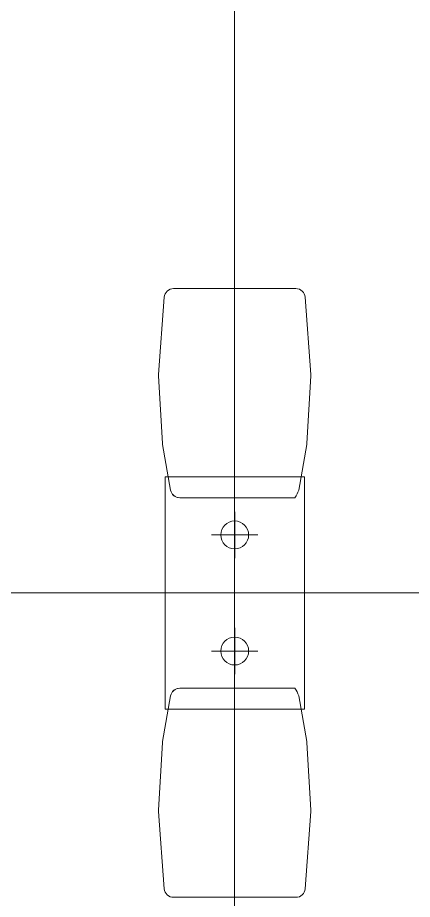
# Model space of a CAD drawing. Extents: x -2012 to 34975, y -1043 to 8321.
# Drawn here: x 32777.7 to 32862.7, y 1841.1 to 2030.9 of the extents above; entities that cross this region are included whole.
import ezdxf

# ---------------------------------------------------------------- set-up
doc = ezdxf.new("R2010")
doc.units = 0
doc.header["$LTSCALE"] = 25
doc.layers.get('0').update_dxf_attribs({"color": 9, "lineweight": 9})
doc.layers.add('06C', color=9, linetype='Continuous', lineweight=9)
doc.layers.add('06D', color=9, linetype='Continuous', lineweight=9)

# ---------------------------------------------------------------- blocks, each defined once
blk = doc.blocks.new('ARKTOS')
for p, q in [((-8, -5), (-8, 5)), ((-3, 0), (-13, 0))]:
    blk.add_line(p, q)
at = {"linetype": 'ByBlock'}
for points in [[(0, -11.83, 0.363965), (1.65, -13.8), (11.44, -15.53, 0.029047), (11.67, -15.56), (26.26, -16.41, 0.033251), (26.53, -16.41), (43.16, -15.17, 0.392539), (45.01, -13.17), (45.01, 13.17, 0.392539), (43.16, 15.17), (26.53, 16.41, 0.033251), (26.26, 16.41), (11.67, 15.56, 0.029047), (11.44, 15.53), (1.65, 13.8, 0.047994), (0, 12.97), (0, -11.83)], [(0, -11.83, 0.229142), (0.76, -13.4, 0.044394)]]:
    blk.add_lwpolyline(points, format="xyb", dxfattribs=at)
blk.add_lwpolyline([(-20.5, 15), (4.5, 15), (4.5, -15), (-20.5, -15)], close=True)
blk.add_circle((-8, 0), 3)
blk = doc.blocks.new('p-vw-catiaydinlatmaelemanlari')
at = {"layer": '06C', "color": 0, "linetype": 'ByBlock', "xscale": -1, "rotation": 270}
blk.add_blockref('ARKTOS', (32891.93, 1912.54), dxfattribs=at)
at = {"layer": '06C', "color": 0, "linetype": 'ByBlock', "rotation": 270}
blk.add_blockref('ARKTOS', (32891.93, 1871.54), dxfattribs=at)

msp = doc.modelspace()

# ---------------------------------------------------------------- linework, layer by layer
at = {"layer": '06D'}
for points in [[(32574.41, 2407.04), (32824.41, 2407.04), (32824.41, 1907.04), (32574.41, 1907.04)], [(32824.41, 2407.04), (33074.41, 2407.04), (33074.41, 1907.04), (32824.41, 1907.04)], [(32574.41, 1407.04), (32824.41, 1407.04), (32824.41, 1907.04), (32574.41, 1907.04)], [(32824.41, 1407.04), (33074.41, 1407.04), (33074.41, 1907.04), (32824.41, 1907.04)]]:
    msp.add_lwpolyline(points, close=True, dxfattribs=at)

# ---------------------------------------------------------------- block references
msp.add_blockref('p-vw-catiaydinlatmaelemanlari', (-67.49, 15))

doc.saveas('drawing.dxf')
